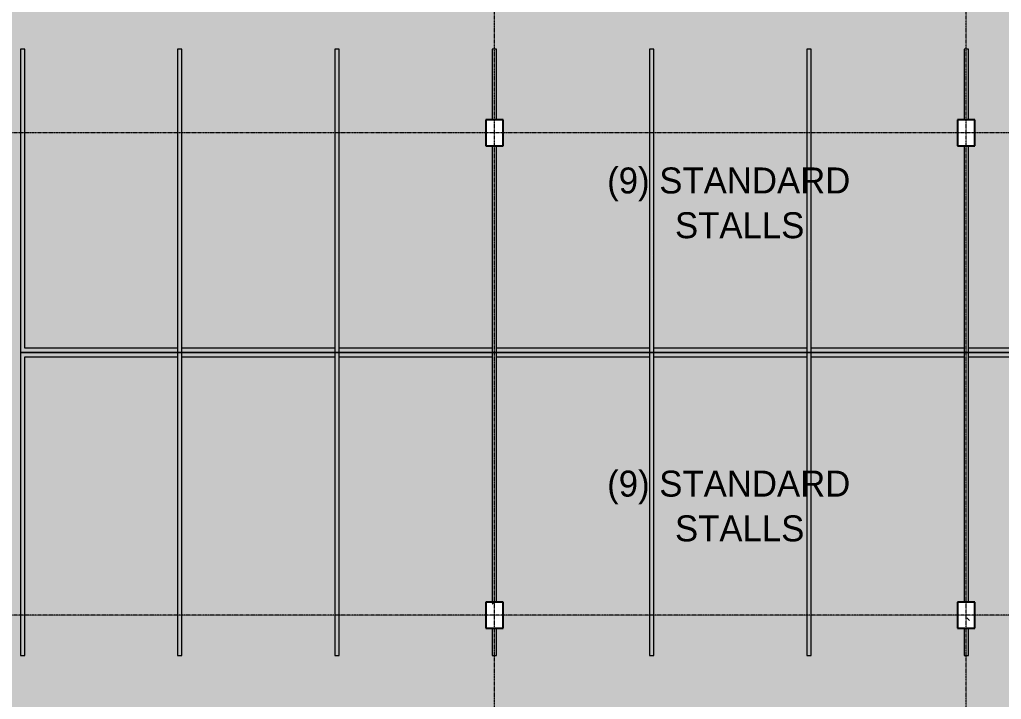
# Model space of a CAD drawing. Header units: inches. Extents: x -4414 to -113, y 9396 to 12816.
# Drawn here: x -3797 to -3117, y 11142 to 11613 of the extents above; entities that cross this region are included whole.
import ezdxf

# ---------------------------------------------------------------- set-up
doc = ezdxf.new("R2010")
doc.units = ezdxf.units.IN
doc.header["$MEASUREMENT"] = 0
doc.linetypes.add('Grid Line 1_2_', pattern=[0.875, 0.5, -0.125, 0.125, -0.125])
doc.layers.add('A-AREA-PATT-1', color=7, linetype='Continuous', lineweight=9, transparency=0.9)
for name, color, linetype, lineweight in [('A-GENM', 5, 'Continuous', 9), ('A-GENM-IDEN', 13, 'Continuous', 9), ('S-COLS', 52, 'Continuous', 9), ('S-COLS-1', 52, 'Continuous', 25), ('S-GRID-1', 1, 'Grid Line 1_2_', 9)]:
    doc.layers.add(name, color=color, linetype=linetype, lineweight=lineweight)
doc.styles.add('Century Gothic', font='ufonts.com_century-gothic.ttf', dxfattribs={"height": 18})

# ---------------------------------------------------------------- blocks, each defined once
blk = doc.blocks.new('Parking_Stall_Multiple - STANDARD-1536734-FLOOR PLAN - BASEMENT')
at = {"layer": 'A-GENM'}
h = blk.add_hatch(color=256, dxfattribs=at)
h.paths.add_polyline_path([(3, -112), (210, -112), (106.5, -110.5), (45.89, -111.38)], flags=0)
h.paths.add_polyline_path([(0, -109), (0, -112), (3, -112), (1.5, -110.5)], flags=0)
h.paths.add_polyline_path([(0, -3), (0, -109), (3, -109), (3, -3), (210, -3), (210, 0), (0, 0)], flags=0)
h = blk.add_hatch(color=256, dxfattribs=at)
h.paths.add_polyline_path([(3, -221), (210, -221), (106.5, -219.5), (45.89, -220.38)], flags=0)
h.paths.add_polyline_path([(0, -218), (0, -221), (3, -221), (1.5, -219.5)], flags=0)
h.paths.add_polyline_path([(3, -112), (106.5, -110.5), (210, -112), (210, -109), (0, -109)], flags=0)
h.paths.add_polyline_path([(0, -112), (0.08, -111.92), (0, -109)], flags=0)
h.paths.add_polyline_path([(0, -218), (3, -218), (3, -112), (0, -112), (0, -217.96)], flags=0)
h = blk.add_hatch(color=256, dxfattribs=at)
h.paths.add_polyline_path([(3, -330), (143, -330), (143, -329.03), (106.5, -328.5), (45.89, -329.38)], flags=0)
h.paths.add_polyline_path([(0, -327), (0, -330), (3, -330), (1.5, -328.5)], flags=0)
h.paths.add_polyline_path([(3, -221), (106.5, -219.5), (210, -221), (210, -218), (0, -218)], flags=0)
h.paths.add_polyline_path([(0, -221), (0, -327), (3, -327), (3, -221), (0.08, -221)], flags=0)
h.paths.add_polyline_path([(0, -221), (0.08, -220.92), (0, -218)], flags=0)
h.paths.add_polyline_path([(161, -330), (210, -330), (161, -329.29)], flags=0)
h = blk.add_hatch(color=256, dxfattribs=at)
h.paths.add_polyline_path([(0, -327), (3, -330), (106.5, -328.5), (143, -329.03), (143, -327), (45.89, -327)], flags=0)
h.paths.add_polyline_path([(3, -439), (210, -439), (106.5, -437.5), (45.89, -438.38)], flags=0)
h.paths.add_polyline_path([(0, -436), (0, -439), (3, -439), (1.5, -437.5)], flags=0)
h.paths.add_polyline_path([(0, -436), (3, -436), (3, -330), (0, -330), (0, -435.96)], flags=0)
h.paths.add_polyline_path([(161, -327), (161, -329.29), (210, -330), (210, -327)], flags=0)
h = blk.add_hatch(color=256, dxfattribs=at)
h.paths.add_polyline_path([(3, -548), (210, -548), (106.5, -546.5), (45.89, -547.38)], flags=0)
h.paths.add_polyline_path([(0, -548), (3, -548), (0, -545), (0.08, -547.92)], flags=0)
h.paths.add_polyline_path([(3, -439), (106.5, -437.5), (210, -439), (210, -436), (0, -436)], flags=0)
h.paths.add_polyline_path([(0, -439), (0.08, -438.92), (0, -436)], flags=0)
h.paths.add_polyline_path([(0, -545), (3, -545), (3, -439), (0, -439), (0, -544.96)], flags=0)
h = blk.add_hatch(color=256, dxfattribs=at)
h.paths.add_polyline_path([(3, -657), (143, -657), (143, -656.03), (106.5, -655.5), (45.89, -656.38)], flags=0)
h.paths.add_polyline_path([(0, -654), (0, -657), (3, -657), (1.5, -655.5)], flags=0)
h.paths.add_polyline_path([(3, -548), (106.5, -546.5), (210, -548), (210, -545), (0, -545)], flags=0)
h.paths.add_polyline_path([(0, -548), (0, -654), (3, -654), (3, -548), (0.08, -548)], flags=0)
h.paths.add_polyline_path([(0, -548), (0.08, -547.92), (0, -545)], flags=0)
h.paths.add_polyline_path([(161, -657), (210, -657), (161, -656.29)], flags=0)
h = blk.add_hatch(color=256, dxfattribs=at)
h.paths.add_polyline_path([(3, -766), (210, -766), (106.5, -764.5), (45.89, -765.38)], flags=0)
h.paths.add_polyline_path([(0, -766), (3, -766), (0, -763)], flags=0)
h.paths.add_polyline_path([(3, -657), (106.5, -655.5), (143, -656.03), (143, -654), (0, -654)], flags=0)
h.paths.add_polyline_path([(0, -657), (0.08, -656.92), (0, -654)], flags=0)
h.paths.add_polyline_path([(0, -763), (3, -763), (3, -657), (0, -657), (0, -762.96)], flags=0)
h.paths.add_polyline_path([(161, -656.29), (210, -657), (210, -654), (161, -654), (161, -654.71)], flags=0)
for p, q in [((210, 0), (0, 0)), ((0, 0), (0, -112)), ((210, -3), (210, 0)), ((3, -109), (3, -3)), ((3, -3), (210, -3)), ((210, -109), (0, -109)), ((0, -109), (0, -221)), ((0, -112), (210, -112)), ((210, -109), (3, -109)), ((3, -218), (3, -112)), ((3, -112), (210, -112)), ((210, -112), (210, -109)), ((210, -112), (210, -109)), ((210, -218), (0, -218)), ((0, -218), (0, -330)), ((0, -221), (210, -221)), ((210, -218), (3, -218)), ((3, -327), (3, -221)), ((3, -221), (210, -221)), ((210, -221), (210, -218)), ((210, -221), (210, -218)), ((143, -327), (0, -327)), ((0, -327), (0, -439)), ((0, -330), (143, -330)), ((143, -327), (3, -327)), ((3, -436), (3, -330)), ((3, -330), (143, -330)), ((210, -327), (161, -327)), ((210, -327), (161, -327)), ((161, -330), (210, -330)), ((161, -330), (210, -330)), ((210, -330), (210, -327)), ((210, -330), (210, -327)), ((210, -436), (0, -436)), ((0, -436), (0, -548)), ((0, -439), (210, -439)), ((210, -436), (3, -436)), ((3, -545), (3, -439)), ((3, -439), (210, -439)), ((210, -439), (210, -436)), ((210, -439), (210, -436)), ((210, -545), (0, -545)), ((0, -545), (0, -657)), ((0, -548), (210, -548)), ((210, -545), (3, -545)), ((3, -654), (3, -548)), ((3, -548), (210, -548)), ((210, -548), (210, -545)), ((210, -548), (210, -545)), ((143, -654), (0, -654)), ((0, -654), (0, -766)), ((0, -657), (143, -657)), ((143, -654), (3, -654)), ((3, -763), (3, -657)), ((3, -657), (143, -657)), ((210, -654), (161, -654)), ((210, -654), (161, -654)), ((161, -657), (210, -657)), ((161, -657), (210, -657)), ((210, -657), (210, -654)), ((210, -657), (210, -654))]:
    blk.add_line(p, q, dxfattribs=at)
blk = doc.blocks.new('Parking_Stall_Multiple - STANDARD-1536757-FLOOR PLAN - BASEMENT')
at = {"layer": 'A-GENM'}
h = blk.add_hatch(color=256, dxfattribs=at)
h.paths.add_polyline_path([(210, 766), (3, 766), (106.5, 764.5)], flags=0)
h.paths.add_polyline_path([(210, 657), (191, 656.72), (191, 654), (210, 654)], flags=0)
h.paths.add_polyline_path([(173, 656.46), (106.5, 655.5), (3, 657), (0, 654), (173, 654), (173, 654.54)], flags=0)
h.paths.add_polyline_path([(0, 763), (3, 766), (0, 766)], flags=0)
h.paths.add_polyline_path([(3, 763), (0, 762.96), (0.08, 657), (3, 657), (3, 762.91)], flags=0)
h = blk.add_hatch(color=256, dxfattribs=at)
h.paths.add_polyline_path([(210, 545), (210, 548), (106.5, 546.5), (3, 548), (0, 545)], flags=0)
h.paths.add_polyline_path([(210, 657), (191, 657), (191, 656.72)], flags=0)
h.paths.add_polyline_path([(173, 656.46), (173, 657), (3, 657), (106.5, 655.5), (110.56, 655.56)], flags=0)
h.paths.add_polyline_path([(0, 654), (3, 657), (0.08, 656.92)], flags=0)
h.paths.add_polyline_path([(3, 654), (0, 653.96), (0.08, 548), (3, 548), (3, 653.91)], flags=0)
h = blk.add_hatch(color=256, dxfattribs=at)
h.paths.add_polyline_path([(210, 548), (3, 548), (106.5, 546.5)], flags=0)
h.paths.add_polyline_path([(210, 436), (210, 439), (106.5, 437.5), (3, 439), (0, 436), (109, 436)], flags=0)
h.paths.add_polyline_path([(0, 545), (3, 548), (0.08, 547.92)], flags=0)
h.paths.add_polyline_path([(3, 545), (0, 544.96), (0.08, 439), (3, 439), (3, 544.91)], flags=0)
h = blk.add_hatch(color=256, dxfattribs=at)
h.paths.add_polyline_path([(210, 330), (191, 329.72), (191, 327), (210, 327)], flags=0)
h.paths.add_polyline_path([(210, 439), (3, 439), (106.5, 437.5), (110.56, 437.56)], flags=0)
h.paths.add_polyline_path([(173, 327), (173, 329.46), (106.5, 328.5), (3, 330), (0, 327)], flags=0)
h.paths.add_polyline_path([(0, 436), (3, 439), (0.08, 438.92)], flags=0)
h.paths.add_polyline_path([(3, 436), (0, 435.96), (0.08, 330), (3, 330), (3, 435.91)], flags=0)
h = blk.add_hatch(color=256, dxfattribs=at)
h.paths.add_polyline_path([(210, 330), (191, 330), (191, 329.72)], flags=0)
h.paths.add_polyline_path([(210, 218), (210, 221), (106.5, 219.5), (3, 221), (0, 218)], flags=0)
h.paths.add_polyline_path([(173, 330), (3, 330), (106.5, 328.5), (173, 329.46)], flags=0)
h.paths.add_polyline_path([(0, 327), (3, 330), (0, 330)], flags=0)
h.paths.add_polyline_path([(3, 327), (0, 326.96), (0.08, 221), (3, 221), (3, 326.91)], flags=0)
h = blk.add_hatch(color=256, dxfattribs=at)
h.paths.add_polyline_path([(210, 112), (106.5, 110.5), (3, 112), (0, 109), (210, 109)], flags=0)
h.paths.add_polyline_path([(210, 221), (3, 221), (106.5, 219.5)], flags=0)
h.paths.add_polyline_path([(0, 218), (3, 221), (0.08, 220.92)], flags=0)
h.paths.add_polyline_path([(3, 218), (0, 217.96), (0.08, 112), (3, 112), (3, 217.91)], flags=0)
h = blk.add_hatch(color=256, dxfattribs=at)
h.paths.add_polyline_path([(210, 112), (3, 112), (106.5, 110.5)], flags=0)
h.paths.add_polyline_path([(0, 109), (3, 112), (0.08, 111.92)], flags=0)
h.paths.add_polyline_path([(210, 3), (3, 3), (3, 109), (0, 108.96), (0, 0), (210, 0)], flags=0)
for p, q in [((0, 766), (0, 654)), ((3, 657), (3, 763)), ((173, 657), (0, 657)), ((0, 657), (0, 545)), ((0, 654), (173, 654)), ((173, 657), (3, 657)), ((3, 548), (3, 654)), ((3, 654), (173, 654)), ((210, 657), (191, 657)), ((210, 657), (191, 657)), ((191, 654), (210, 654)), ((191, 654), (210, 654)), ((210, 654), (210, 657)), ((210, 654), (210, 657)), ((210, 548), (0, 548)), ((0, 548), (0, 436)), ((0, 545), (210, 545)), ((210, 548), (3, 548)), ((3, 439), (3, 545)), ((3, 545), (210, 545)), ((210, 545), (210, 548)), ((210, 545), (210, 548)), ((210, 439), (0, 439)), ((0, 439), (0, 327)), ((0, 436), (210, 436)), ((210, 439), (3, 439)), ((3, 330), (3, 436)), ((3, 436), (210, 436)), ((210, 436), (210, 439)), ((210, 436), (210, 439)), ((173, 330), (0, 330)), ((0, 330), (0, 218)), ((0, 327), (173, 327)), ((173, 330), (3, 330)), ((3, 221), (3, 327)), ((3, 327), (173, 327)), ((210, 330), (191, 330)), ((210, 330), (191, 330)), ((191, 327), (210, 327)), ((191, 327), (210, 327)), ((210, 327), (210, 330)), ((210, 327), (210, 330)), ((210, 221), (0, 221)), ((0, 221), (0, 109)), ((0, 218), (210, 218)), ((210, 221), (3, 221)), ((3, 112), (3, 218)), ((3, 218), (210, 218)), ((210, 218), (210, 221)), ((210, 218), (210, 221)), ((210, 112), (0, 112)), ((0, 112), (0, 0)), ((0, 109), (210, 109)), ((210, 112), (3, 112)), ((3, 3), (3, 109)), ((3, 109), (210, 109)), ((210, 109), (210, 112)), ((210, 109), (210, 112)), ((210, 3), (3, 3)), ((210, 0), (210, 3)), ((0, 0), (210, 0))]:
    blk.add_line(p, q, dxfattribs=at)
blk = doc.blocks.new('Concrete-Rectangular-Column - ONE-V4-FLOOR PLAN - BASEMENT')
at = {"layer": 'S-COLS'}
h = blk.add_hatch(dxfattribs=at)
h.set_pattern_fill('FP_6', color=256, style=0, pattern_type=2)
h.set_pattern_definition([(50, (3468.224, -11534.59), (55.0854, -4.81984), [5.76, -63.36]), (355, (3468.224, -11534.59), (-10.6557, 57.76853), [4.608, -50.688]), (100.451, (3472.814, -11534.99), (44.42947, 52.94866), [4.895, -53.848]), (46.184, (3468.224, -11519.23), (81.96444, -12.71212), [8.64, -95.04]), (96.636, (3475.054, -11520.29), (71.7815, 74.8124), [7.343, -80.772]), (351.184, (3468.22, -11519.23), (71.78195, 74.81243), [6.912, -76.032]), (21, (3475.904, -11523.07), (45.84207, -30.92146), [5.76, -63.36]), (326, (3475.904, -11523.07), (18.68706, 55.69148), [4.608, -50.688]), (71.451, (3479.724, -11525.646), (64.5289, 24.7701), [4.895, -53.848]), (37.5, (3468.224, -11534.589), (0.933895, 25.566816), [2.534, -47.539, 2.534, -48.922, -50.88]), (37.5, (3468.224, -11534.589), (0.933895, 25.566816), [-101.53, 2.534, -48.346]), (7.5, (3468.224, -11534.59), (20.20404, 30.2913), [2.534, -26.803, 2.534, -46.387, -19.392]), (7.5, (3468.224, -11534.59), (20.20404, 30.2913), [-78.259, 2.534, -16.858]), (327.5, (3451.097, -11534.59), (40.997785, -1.732403), [2.534, -16.666, 2.534, -57.37, -79.488]), (327.5, (3451.097, -11534.59), (40.997785, -1.732403), [-79.104, 2.534, -76.954]), (317.5, (3443.417, -11534.59), (44.78888, 7.68784), [2.534, -22.426, 2.534, -37.248, -56.448]), (317.5, (3443.417, -11534.59), (44.78888, 7.68784), [-64.742, 2.534, -53.914])])
h.paths.add_polyline_path([(-6, -9), (6, -9), (6, 9), (-6, 9)], flags=0)
at = {"layer": 'S-COLS-1'}
for p, q in [((6, 9), (-6, 9)), ((-6, 9), (-6, -9)), ((6, -9), (6, 9)), ((-6, -9), (6, -9))]:
    blk.add_line(p, q, dxfattribs=at)
blk = doc.blocks.new('Concrete-Rectangular-Column - ONE-V5-FLOOR PLAN - BASEMENT')
at = {"layer": 'S-COLS'}
h = blk.add_hatch(dxfattribs=at)
h.set_pattern_fill('FP_7', color=256, style=0, pattern_type=2)
h.set_pattern_definition([(50, (3141.224, -11534.59), (55.0854, -4.81984), [5.76, -63.36]), (355, (3141.224, -11534.59), (-10.6557, 57.76853), [4.608, -50.688]), (100.451, (3145.814, -11534.99), (44.42947, 52.94866), [4.895, -53.848]), (46.184, (3141.224, -11519.23), (81.96444, -12.71212), [8.64, -95.04]), (96.636, (3148.054, -11520.29), (71.7815, 74.8124), [7.343, -80.772]), (351.184, (3141.22, -11519.23), (71.78195, 74.81243), [6.912, -76.032]), (21, (3148.904, -11523.07), (45.84207, -30.92146), [5.76, -63.36]), (326, (3148.904, -11523.07), (18.68706, 55.69148), [4.608, -50.688]), (71.451, (3152.724, -11525.646), (64.5289, 24.7701), [4.895, -53.848]), (37.5, (3141.224, -11534.589), (0.933895, 25.566816), [2.534, -47.539, 2.534, -48.922, -50.88]), (37.5, (3141.224, -11534.589), (0.933895, 25.566816), [-101.53, 2.534, -48.346]), (7.5, (3141.224, -11534.59), (20.20404, 30.2913), [2.534, -26.803, 2.534, -46.387, -19.392]), (7.5, (3141.224, -11534.59), (20.20404, 30.2913), [-78.259, 2.534, -16.858]), (327.5, (3124.097, -11534.59), (40.997785, -1.732403), [2.534, -16.666, 2.534, -57.37, -79.488]), (327.5, (3124.097, -11534.59), (40.997785, -1.732403), [-79.104, 2.534, -76.954]), (317.5, (3116.417, -11534.59), (44.78888, 7.68784), [2.534, -22.426, 2.534, -37.248, -56.448]), (317.5, (3116.417, -11534.59), (44.78888, 7.68784), [-64.742, 2.534, -53.914])])
h.paths.add_polyline_path([(-6, -9), (6, -9), (6, 9), (-6, 9)], flags=0)
at = {"layer": 'S-COLS-1'}
for p, q in [((6, 9), (-6, 9)), ((-6, 9), (-6, -9)), ((6, -9), (6, 9)), ((-6, -9), (6, -9))]:
    blk.add_line(p, q, dxfattribs=at)
blk = doc.blocks.new('Concrete-Rectangular-Column - ONE-V9-FLOOR PLAN - BASEMENT')
at = {"layer": 'S-COLS'}
h = blk.add_hatch(dxfattribs=at)
h.set_pattern_fill('FP_11', color=256, style=0, pattern_type=2)
h.set_pattern_definition([(50, (3468.224, -11200.59), (55.0854, -4.81984), [5.76, -63.36]), (355, (3468.224, -11200.59), (-10.6557, 57.76853), [4.608, -50.688]), (100.451, (3472.814, -11200.99), (44.42947, 52.94866), [4.895, -53.848]), (46.184, (3468.224, -11185.23), (81.96444, -12.71212), [8.64, -95.04]), (96.636, (3475.054, -11186.29), (71.7815, 74.8124), [7.343, -80.772]), (351.184, (3468.22, -11185.23), (71.78195, 74.81243), [6.912, -76.032]), (21, (3475.904, -11189.07), (45.84207, -30.92146), [5.76, -63.36]), (326, (3475.904, -11189.07), (18.68706, 55.69148), [4.608, -50.688]), (71.451, (3479.724, -11191.646), (64.5289, 24.7701), [4.895, -53.848]), (37.5, (3468.224, -11200.589), (0.933895, 25.566816), [2.534, -47.539, 2.534, -48.922, -50.88]), (37.5, (3468.224, -11200.589), (0.933895, 25.566816), [-101.53, 2.534, -48.346]), (7.5, (3468.224, -11200.59), (20.20404, 30.2913), [2.534, -26.803, 2.534, -46.387, -19.392]), (7.5, (3468.224, -11200.59), (20.20404, 30.2913), [-78.259, 2.534, -16.858]), (327.5, (3451.097, -11200.59), (40.997785, -1.732403), [2.534, -16.666, 2.534, -57.37, -79.488]), (327.5, (3451.097, -11200.59), (40.997785, -1.732403), [-79.104, 2.534, -76.954]), (317.5, (3443.417, -11200.59), (44.78888, 7.68784), [2.534, -22.426, 2.534, -37.248, -56.448]), (317.5, (3443.417, -11200.59), (44.78888, 7.68784), [-64.742, 2.534, -53.914])])
h.paths.add_polyline_path([(-1.5, -9), (6, -9), (6, 9), (-6, 9), (-6, -9), (-4.31, -9)], flags=0)
at = {"layer": 'S-COLS-1'}
for p, q in [((6, 9), (-6, 9)), ((-6, 9), (-6, -9)), ((6, -9), (6, 9)), ((-6, -9), (6, -9))]:
    blk.add_line(p, q, dxfattribs=at)
blk = doc.blocks.new('Concrete-Rectangular-Column - ONE-V10-FLOOR PLAN - BASEMENT')
at = {"layer": 'S-COLS'}
h = blk.add_hatch(dxfattribs=at)
h.set_pattern_fill('FP_12', color=256, style=0, pattern_type=2)
h.set_pattern_definition([(50, (3141.224, -11200.59), (55.0854, -4.81984), [5.76, -63.36]), (355, (3141.224, -11200.59), (-10.6557, 57.76853), [4.608, -50.688]), (100.451, (3145.814, -11200.99), (44.42947, 52.94866), [4.895, -53.848]), (46.184, (3141.224, -11185.23), (81.96444, -12.71212), [8.64, -95.04]), (96.636, (3148.054, -11186.29), (71.7815, 74.8124), [7.343, -80.772]), (351.184, (3141.22, -11185.23), (71.78195, 74.81243), [6.912, -76.032]), (21, (3148.904, -11189.07), (45.84207, -30.92146), [5.76, -63.36]), (326, (3148.904, -11189.07), (18.68706, 55.69148), [4.608, -50.688]), (71.451, (3152.724, -11191.646), (64.5289, 24.7701), [4.895, -53.848]), (37.5, (3141.224, -11200.589), (0.933895, 25.566816), [2.534, -47.539, 2.534, -48.922, -50.88]), (37.5, (3141.224, -11200.589), (0.933895, 25.566816), [-101.53, 2.534, -48.346]), (7.5, (3141.224, -11200.59), (20.20404, 30.2913), [2.534, -26.803, 2.534, -46.387, -19.392]), (7.5, (3141.224, -11200.59), (20.20404, 30.2913), [-78.259, 2.534, -16.858]), (327.5, (3124.097, -11200.59), (40.997785, -1.732403), [2.534, -16.666, 2.534, -57.37, -79.488]), (327.5, (3124.097, -11200.59), (40.997785, -1.732403), [-79.104, 2.534, -76.954]), (317.5, (3116.417, -11200.59), (44.78888, 7.68784), [2.534, -22.426, 2.534, -37.248, -56.448]), (317.5, (3116.417, -11200.59), (44.78888, 7.68784), [-64.742, 2.534, -53.914])])
h.paths.add_polyline_path([(1.5, -9), (6, -9), (6, 9), (-6, 9), (-6, -9), (1.22, -9)], flags=0)
at = {"layer": 'S-COLS-1'}
for p, q in [((6, 9), (-6, 9)), ((-6, 9), (-6, -9)), ((6, -9), (6, 9)), ((-6, -9), (6, -9))]:
    blk.add_line(p, q, dxfattribs=at)

msp = doc.modelspace()

# ---------------------------------------------------------------- hatches: boundary and pattern name
at = {"layer": 'A-AREA-PATT-1'}
h = msp.add_hatch(color=256, dxfattribs=at)
h.paths.add_polyline_path([(-2382.2237, 9907.3894), (-2382.2237, 9988.5894), (-2383.7237, 9988.5894), (-2383.7237, 10198.5894), (-2380.7237, 10198.5894), (-2380.7237, 9991.5894), (-2274.7237, 9991.5894), (-2274.7237, 10198.5894), (-2271.7237, 10198.5894), (-2271.6864, 9991.5894), (-2165.7237, 9991.5894), (-2165.7237, 10189.5894), (-2170.2237, 10189.5894), (-2170.2237, 10207.5894), (-2158.2237, 10207.5894), (-2158.2237, 10189.5894), (-2162.7237, 10189.5894), (-2162.7237, 9991.5894), (-2056.7237, 9991.5894), (-2056.7237, 10198.5894), (-2053.7237, 10198.5894), (-2053.6501, 9991.5894), (-1951.2237, 9991.5894), (-1951.2237, 10196.3894), (-1951.0362, 10196.3894), (-1951.0362, 10478.3894), (-1951.2237, 10478.3894), (-1951.2237, 10683.5894), (-2053.7237, 10683.5894), (-2053.7237, 10476.5894), (-2056.7237, 10476.5894), (-2056.7237, 10683.5894), (-2162.7237, 10683.5894), (-2162.7237, 10561.5894), (-2158.2237, 10561.5894), (-2158.2237, 10543.5894), (-2162.7237, 10543.5894), (-2162.7237, 10476.5894), (-2165.7237, 10476.5894), (-2165.7237, 10543.5894), (-2170.2237, 10543.5894), (-2170.2237, 10561.5894), (-2165.7237, 10561.5894), (-2165.7237, 10683.5894), (-2271.7237, 10683.5894), (-2271.7237, 10476.5894), (-2274.7237, 10476.5894), (-2274.7237, 10683.5894), (-2380.7237, 10683.5894), (-2380.7237, 10476.5894), (-2383.7237, 10476.5894), (-2383.7237, 10683.5894), (-2489.7237, 10683.5894), (-2489.7237, 10561.5894), (-2485.2237, 10561.5894), (-2485.2237, 10543.5894), (-2489.7237, 10543.5894), (-2489.7237, 10476.5894), (-2492.7237, 10476.5894), (-2492.7237, 10543.5894), (-2497.2237, 10543.5894), (-2497.2237, 10561.5894), (-2492.7237, 10561.5894), (-2492.7237, 10857.5894), (-2497.2237, 10857.5894), (-2497.2237, 10875.5894), (-2492.7237, 10875.5894), (-2492.7237, 10896.5894), (-2489.7237, 10896.5894), (-2489.7237, 10875.5894), (-2485.2237, 10875.5894), (-2485.2237, 10857.5894), (-2489.7237, 10857.5894), (-2489.7237, 10689.5894), (-2383.7237, 10689.5894), (-2383.7237, 10896.5894), (-2380.7237, 10896.5894), (-2380.6368, 10689.5894), (-2274.7237, 10689.5894), (-2274.7237, 10896.5894), (-2271.7237, 10896.5894), (-2271.6368, 10689.5894), (-2165.7237, 10689.5894), (-2165.7237, 10857.5894), (-2170.2237, 10857.5894), (-2170.2237, 10875.5894), (-2165.7237, 10875.5894), (-2165.7237, 10896.5894), (-2162.7237, 10896.5894), (-2162.7237, 10875.5894), (-2158.2237, 10875.5894), (-2158.2237, 10857.5894), (-2162.7237, 10857.5894), (-2162.6368, 10689.5894), (-2056.7237, 10689.5894), (-2056.7237, 10896.5894), (-2053.7237, 10896.5894), (-2053.6368, 10689.5894), (-1951.2237, 10689.5894), (-1951.2237, 10892.3894), (-1951.0362, 10892.3894), (-1951.0362, 11180.3894), (-1951.2237, 11180.3894), (-1951.2237, 11379.5894), (-2053.7237, 11379.5894), (-2053.7237, 11172.5894), (-2056.7237, 11172.5894), (-2056.7237, 11379.5894), (-2162.7237, 11379.5894), (-2162.7237, 11209.5894), (-2158.2237, 11209.5894), (-2158.2237, 11191.5894), (-2162.7237, 11191.5894), (-2162.7237, 11172.5894), (-2165.7237, 11172.5894), (-2165.7237, 11191.5894), (-2170.2237, 11191.5894), (-2170.2237, 11209.5894), (-2165.7237, 11209.5894), (-2165.7237, 11379.5894), (-2271.7237, 11379.5894), (-2271.7237, 11172.5894), (-2274.7237, 11172.5894), (-2274.7237, 11379.5894), (-2380.7237, 11379.5894), (-2380.7237, 11172.5894), (-2383.7237, 11172.5894), (-2383.7237, 11379.5894), (-2489.7237, 11379.5894), (-2489.7237, 11209.5894), (-2485.2237, 11209.5894), (-2485.2237, 11191.5894), (-2489.7237, 11191.5894), (-2489.7237, 11172.5894), (-2492.7237, 11172.5894), (-2492.7237, 11191.5894), (-2497.2237, 11191.5894), (-2497.2237, 11209.5894), (-2492.7237, 11209.5894), (-2492.7237, 11525.5894), (-2497.2237, 11525.5894), (-2497.2237, 11543.5894), (-2492.7237, 11543.5894), (-2492.7237, 11592.5894), (-2489.7237, 11592.5894), (-2489.7237, 11543.5894), (-2485.2237, 11543.5894), (-2485.2237, 11525.5894), (-2489.7237, 11525.5894), (-2489.7237, 11385.5894), (-2383.7237, 11385.5894), (-2383.7237, 11592.5894), (-2380.7237, 11592.5894), (-2380.6368, 11385.5894), (-2274.7237, 11385.5894), (-2274.7237, 11592.5894), (-2271.7237, 11592.5894), (-2271.6368, 11385.5894), (-2165.7237, 11385.5894), (-2165.7237, 11525.5894), (-2170.2237, 11525.5894), (-2170.2237, 11543.5894), (-2165.7237, 11543.5894), (-2165.7237, 11592.5894), (-2162.7237, 11592.5894), (-2162.7237, 11543.5894), (-2158.2237, 11543.5894), (-2158.2237, 11525.5894), (-2162.7237, 11525.5894), (-2162.6368, 11385.5894), (-2056.7237, 11385.5894), (-2056.7237, 11592.5894), (-2053.7237, 11592.5894), (-2053.6368, 11385.5894), (-1951.2237, 11385.5894), (-1951.2237, 11585.5894), (-1951.0362, 11585.5894), (-1951.0362, 11873.5894), (-1951.2237, 11873.5894), (-1951.2237, 12075.5894), (-2053.7237, 12075.5894), (-2053.7237, 11868.5894), (-2056.7237, 11868.5894), (-2056.7237, 12075.5894), (-2162.7237, 12075.5894), (-2162.7237, 11877.5894), (-2158.2237, 11877.5894), (-2158.2237, 11859.5894), (-2170.2237, 11859.5894), (-2170.2237, 11877.5894), (-2165.7237, 11877.5894), (-2165.7237, 12075.5894), (-2271.7237, 12075.5894), (-2271.7237, 11868.5894), (-2274.7237, 11868.5894), (-2274.7237, 12075.5894), (-2380.7237, 12075.5894), (-2380.7237, 11868.5894), (-2383.7237, 11868.5894), (-2383.7237, 12078.5894), (-2442.9237, 12078.5894), (-2442.9237, 11906.4644), (-2448.2987, 11906.4644), (-2448.2987, 11904.4644), (-2448.9862, 11904.4644), (-2448.9862, 11868.4644), (-2448.2987, 11868.4644), (-2448.2987, 11866.4644), (-2442.9237, 11866.4644), (-2442.9237, 11850.3394), (-2564.1237, 11850.3394), (-2564.1331, 12078.5894), (-2594.7237, 12078.5894), (-2594.7237, 11868.5894), (-2597.7237, 11868.5894), (-2597.7237, 12075.5894), (-2703.7237, 12075.5894), (-2703.7237, 11868.5894), (-2706.7237, 11868.5894), (-2706.7237, 12075.5894), (-2812.7237, 12075.5894), (-2812.7237, 11877.5894), (-2808.2237, 11877.5894), (-2808.2237, 11859.5894), (-2820.2237, 11859.5894), (-2820.2237, 11877.5894), (-2815.7237, 11877.5894), (-2815.7237, 12075.5894), (-2921.7237, 12075.5894), (-2921.7237, 11868.5894), (-2924.7237, 11868.5894), (-2924.7237, 12075.5894), (-3030.7237, 12075.5894), (-3030.7237, 11868.5894), (-3033.7237, 11868.5894), (-3033.7237, 12075.5894), (-3139.7237, 12075.5894), (-3139.7237, 11877.5894), (-3135.2237, 11877.5894), (-3135.2237, 11859.5894), (-3147.2237, 11859.5894), (-3147.2237, 11877.5894), (-3142.7237, 11877.5894), (-3142.7237, 12075.5894), (-3248.7237, 12075.5894), (-3248.7237, 11868.5894), (-3251.7237, 11868.5894), (-3251.7237, 12075.5894), (-3357.7237, 12075.5894), (-3357.7237, 11868.5894), (-3360.7237, 11868.5894), (-3360.7237, 12075.5894), (-3466.7237, 12075.5894), (-3466.7237, 11877.5894), (-3462.2237, 11877.5894), (-3462.2237, 11859.5894), (-3474.2237, 11859.5894), (-3474.2237, 11877.5894), (-3469.7237, 11877.5894), (-3469.7237, 12075.5894), (-3575.7237, 12075.5894), (-3575.7237, 11868.5894), (-3578.7237, 11868.5894), (-3578.7237, 12075.5894), (-3684.7237, 12075.5894), (-3684.7237, 11868.5894), (-3687.7237, 11868.5894), (-3687.7237, 12075.5894), (-3793.7237, 12075.5894), (-3793.7237, 11868.5894), (-3796.7237, 11868.5894), (-3796.7237, 12078.5894), (-3820.7237, 12078.5893), (-3820.7237, 10686.5894), (-3796.7237, 10686.5894), (-3796.7237, 10896.5894), (-3793.7237, 10896.5894), (-3793.7237, 10689.5894), (-3687.7237, 10689.5894), (-3687.7237, 10896.5894), (-3684.7237, 10896.5894), (-3684.7237, 10689.5894), (-3578.7237, 10689.5894), (-3578.7237, 10896.5894), (-3575.7237, 10896.5894), (-3575.7237, 10689.5894), (-3469.7237, 10689.5894), (-3469.7237, 10857.5894), (-3474.2237, 10857.5894), (-3474.2237, 10875.5894), (-3469.7237, 10875.5894), (-3469.7237, 10896.5894), (-3466.7237, 10896.5894), (-3466.7237, 10875.5894), (-3462.2237, 10875.5894), (-3462.2237, 10857.5894), (-3466.7237, 10857.5894), (-3466.7237, 10689.5894), (-3360.7237, 10689.5894), (-3360.7237, 10896.5894), (-3357.7237, 10896.5894), (-3357.7237, 10689.5894), (-3251.7237, 10689.5894), (-3251.7237, 10896.5894), (-3248.7237, 10896.5894), (-3248.7237, 10689.5894), (-3142.7237, 10689.5894), (-3142.7237, 10857.5894), (-3147.2237, 10857.5894), (-3147.2237, 10875.5894), (-3142.7237, 10875.5894), (-3142.7237, 10896.5894), (-3139.7237, 10896.5894), (-3139.7237, 10875.5894), (-3135.2237, 10875.5894), (-3135.2237, 10857.5894), (-3139.7237, 10857.5894), (-3139.7237, 10689.5894), (-3033.7237, 10689.5894), (-3033.7237, 10896.5894), (-3030.7237, 10896.5894), (-3030.7237, 10689.5894), (-2924.7237, 10689.5894), (-2924.7237, 10896.5894), (-2921.7237, 10896.5894), (-2921.7237, 10689.5894), (-2815.7237, 10689.5894), (-2815.7237, 10857.5894), (-2820.2237, 10857.5894), (-2820.2237, 10875.5894), (-2815.7237, 10875.5894), (-2815.7237, 10896.5894), (-2812.7237, 10896.5894), (-2812.7237, 10875.5894), (-2808.2237, 10875.5894), (-2808.2237, 10857.5894), (-2812.7237, 10857.5894), (-2812.7237, 10686.5894), (-2801.7237, 10686.5894), (-2801.7237, 10552.5894), (-2808.2237, 10552.5894), (-2808.2237, 10543.5894), (-2820.2237, 10543.5894), (-2820.2237, 10552.5894), (-3074.7237, 10552.5894), (-3074.7237, 10624.5894), (-3362.7237, 10624.5894), (-3362.7237, 10686.5894), (-3595.8124, 10686.5894), (-3595.8124, 10668.3894), (-3479.7237, 10668.3894), (-3479.7126, 10557.3769), (-3474.2237, 10557.3769), (-3474.2237, 10561.5894), (-3462.2237, 10561.5894), (-3462.2237, 10557.3769), (-3288.6612, 10557.3769), (-3288.6612, 10552.5894), (-3147.2237, 10552.5894), (-3147.2237, 10561.5894), (-3135.2237, 10561.5894), (-3135.2237, 10543.5894), (-3144.609, 10543.5894), (-3144.609, 10324.5894), (-3093.107, 10324.5894), (-3093.107, 10198.5894), (-3090.107, 10198.5894), (-3090.107, 9991.5894), (-2984.107, 9991.5894), (-2984.107, 10198.5894), (-2981.107, 10198.5894), (-2981.107, 9988.5894), (-2924.107, 9988.5894), (-2924.107, 10198.5894), (-2921.107, 10198.5894), (-2921.107, 9991.5894), (-2815.107, 9991.5894), (-2815.107, 10189.5894), (-2820.2237, 10189.5894), (-2820.2237, 10207.5894), (-2808.2237, 10207.5894), (-2808.2237, 10189.5894), (-2812.107, 10189.5894), (-2812.107, 9988.5894), (-2742.107, 9988.5894), (-2742.107, 10198.5894), (-2739.107, 10198.5894), (-2739.107, 9991.5894), (-2610.107, 9991.5894), (-2610.107, 10198.5894), (-2607.107, 10198.5894), (-2607.107, 9988.5894), (-2564.1237, 9988.5894), (-2564.1237, 10209.9394), (-2442.9237, 10209.9394), (-2442.9237, 10196.8144), (-2448.2987, 10196.8144), (-2448.2987, 10194.8144), (-2448.9862, 10194.8144), (-2448.9862, 10158.8144), (-2448.2987, 10158.8144), (-2448.2987, 10156.8144), (-2442.9237, 10156.8144), (-2442.9237, 9907.3894), (-2382.3081, 9907.3894)], flags=0)
h.paths.add_polyline_path([(-2812.7237, 11172.5894), (-2815.7237, 11172.5894), (-2815.7237, 11191.5894), (-2820.2237, 11191.5894), (-2820.2237, 11209.5894), (-2815.7237, 11209.5894), (-2815.7237, 11379.5894), (-2921.7237, 11379.5894), (-2921.7237, 11172.5894), (-2924.7237, 11172.5894), (-2924.8107, 11379.5894), (-3030.7237, 11379.5894), (-3030.7237, 11172.5894), (-3033.7237, 11172.5894), (-3033.8107, 11379.5894), (-3139.7237, 11379.5894), (-3139.7237, 11209.5894), (-3135.2237, 11209.5894), (-3135.2237, 11191.5894), (-3139.7237, 11191.5894), (-3139.7237, 11172.5894), (-3142.7237, 11172.5894), (-3142.7237, 11191.5894), (-3147.2237, 11191.5894), (-3147.2237, 11209.5894), (-3142.7237, 11209.5894), (-3142.8107, 11379.5894), (-3248.7237, 11379.5894), (-3248.7237, 11172.5894), (-3251.7237, 11172.5894), (-3251.8107, 11379.5894), (-3357.7237, 11379.5894), (-3357.7237, 11172.5894), (-3360.7237, 11172.5894), (-3360.8107, 11379.5894), (-3466.7237, 11379.5894), (-3466.7237, 11209.5894), (-3462.2237, 11209.5894), (-3462.2237, 11191.5894), (-3466.7237, 11191.5894), (-3466.7237, 11172.5894), (-3469.7237, 11172.5894), (-3469.7237, 11191.5894), (-3474.2237, 11191.5894), (-3474.2237, 11209.5894), (-3469.7237, 11209.5894), (-3469.8107, 11379.5894), (-3575.7237, 11379.5894), (-3575.7237, 11172.5894), (-3578.7237, 11172.5894), (-3578.8107, 11379.5894), (-3684.7237, 11379.5894), (-3684.7237, 11172.5894), (-3687.7237, 11172.5894), (-3687.8107, 11379.5894), (-3793.7237, 11379.5894), (-3793.7237, 11172.5894), (-3796.7237, 11172.5894), (-3796.7237, 11592.5894), (-3793.7237, 11592.5894), (-3793.7237, 11385.5894), (-3687.7237, 11385.5894), (-3687.7237, 11592.5894), (-3684.7237, 11592.5894), (-3684.7237, 11385.5894), (-3578.7237, 11385.5894), (-3578.7237, 11592.5894), (-3575.7237, 11592.5894), (-3575.7237, 11385.5894), (-3469.7237, 11385.5894), (-3469.7237, 11525.5894), (-3474.2237, 11525.5894), (-3474.2237, 11543.5894), (-3469.7237, 11543.5894), (-3469.7237, 11592.5894), (-3466.7237, 11592.5894), (-3466.7237, 11543.5894), (-3462.2237, 11543.5894), (-3462.2237, 11525.5894), (-3466.7237, 11525.5894), (-3466.7237, 11385.5894), (-3360.7237, 11385.5894), (-3360.7237, 11592.5894), (-3357.7237, 11592.5894), (-3357.7237, 11385.5894), (-3251.7237, 11385.5894), (-3251.7237, 11592.5894), (-3248.7237, 11592.5894), (-3248.7237, 11385.5894), (-3142.7237, 11385.5894), (-3142.7237, 11525.5894), (-3147.2237, 11525.5894), (-3147.2237, 11543.5894), (-3142.7237, 11543.5894), (-3142.7237, 11592.5894), (-3139.7237, 11592.5894), (-3139.7237, 11543.5894), (-3135.2237, 11543.5894), (-3135.2237, 11525.5894), (-3139.7237, 11525.5894), (-3139.7237, 11385.5894), (-3033.7237, 11385.5894), (-3033.7237, 11592.5894), (-3030.7237, 11592.5894), (-3030.7237, 11385.5894), (-2924.7237, 11385.5894), (-2924.7237, 11592.5894), (-2921.7237, 11592.5894), (-2921.7237, 11385.5894), (-2815.7237, 11385.5894), (-2815.7237, 11525.5894), (-2820.2237, 11525.5894), (-2820.2237, 11543.5894), (-2815.7237, 11543.5894), (-2815.7237, 11592.5894), (-2812.7237, 11592.5894), (-2812.7237, 11543.5894), (-2808.2237, 11543.5894), (-2808.2237, 11525.5894), (-2812.7237, 11525.5894), (-2812.7237, 11209.5894), (-2808.2237, 11209.5894), (-2808.2237, 11191.5894), (-2812.7237, 11191.5894)], flags=0)

# ---------------------------------------------------------------- linework, layer by layer
at = {"layer": 'S-GRID-1'}
for p, q in [((-3468.2237, 9836.1797), (-3468.2237, 12413.7371)), ((-3141.2237, 9836.1797), (-3141.2237, 12413.7371)), ((-464.451, 11534.5894), (-4316.3408, 11534.5894)), ((-464.451, 11200.5894), (-4316.3408, 11200.5894))]:
    msp.add_line(p, q, dxfattribs=at)

# ---------------------------------------------------------------- block references
at = {"layer": 'A-GENM'}
for name, rotation in [('Parking_Stall_Multiple - STANDARD-1536734-FLOOR PLAN - BASEMENT', 90.00000000000186), ('Parking_Stall_Multiple - STANDARD-1536757-FLOOR PLAN - BASEMENT', 269.9999999999982)]:
    msp.add_blockref(name, (-3796.7237, 11382.5894), dxfattribs=dict(at, rotation=rotation))
at = {"layer": 'S-COLS'}
for name, p in [('Concrete-Rectangular-Column - ONE-V4-FLOOR PLAN - BASEMENT', (-3468.2237, 11534.5894)), ('Concrete-Rectangular-Column - ONE-V5-FLOOR PLAN - BASEMENT', (-3141.2237, 11534.5894)), ('Concrete-Rectangular-Column - ONE-V9-FLOOR PLAN - BASEMENT', (-3468.2237, 11200.5894)), ('Concrete-Rectangular-Column - ONE-V10-FLOOR PLAN - BASEMENT', (-3141.2237, 11200.5894))]:
    msp.add_blockref(name, p, dxfattribs=at)

# ---------------------------------------------------------------- texts
at = {"layer": 'A-GENM-IDEN', "char_height": 18, "attachment_point": 1, "style": 'Century Gothic'}
for s, insert, width in [('(9) STANDARD', (-3390.0645, 11510.6489), 208.464), ('STALLS', (-3343.0645, 11479.6489), 95.142), ('(9) STANDARD', (-3390.0645, 11300.6489), 208.464), ('STALLS', (-3343.0645, 11269.6489), 95.142)]:
    msp.add_mtext(s, dxfattribs=dict(at, insert=insert, width=width))

doc.saveas('drawing.dxf')
